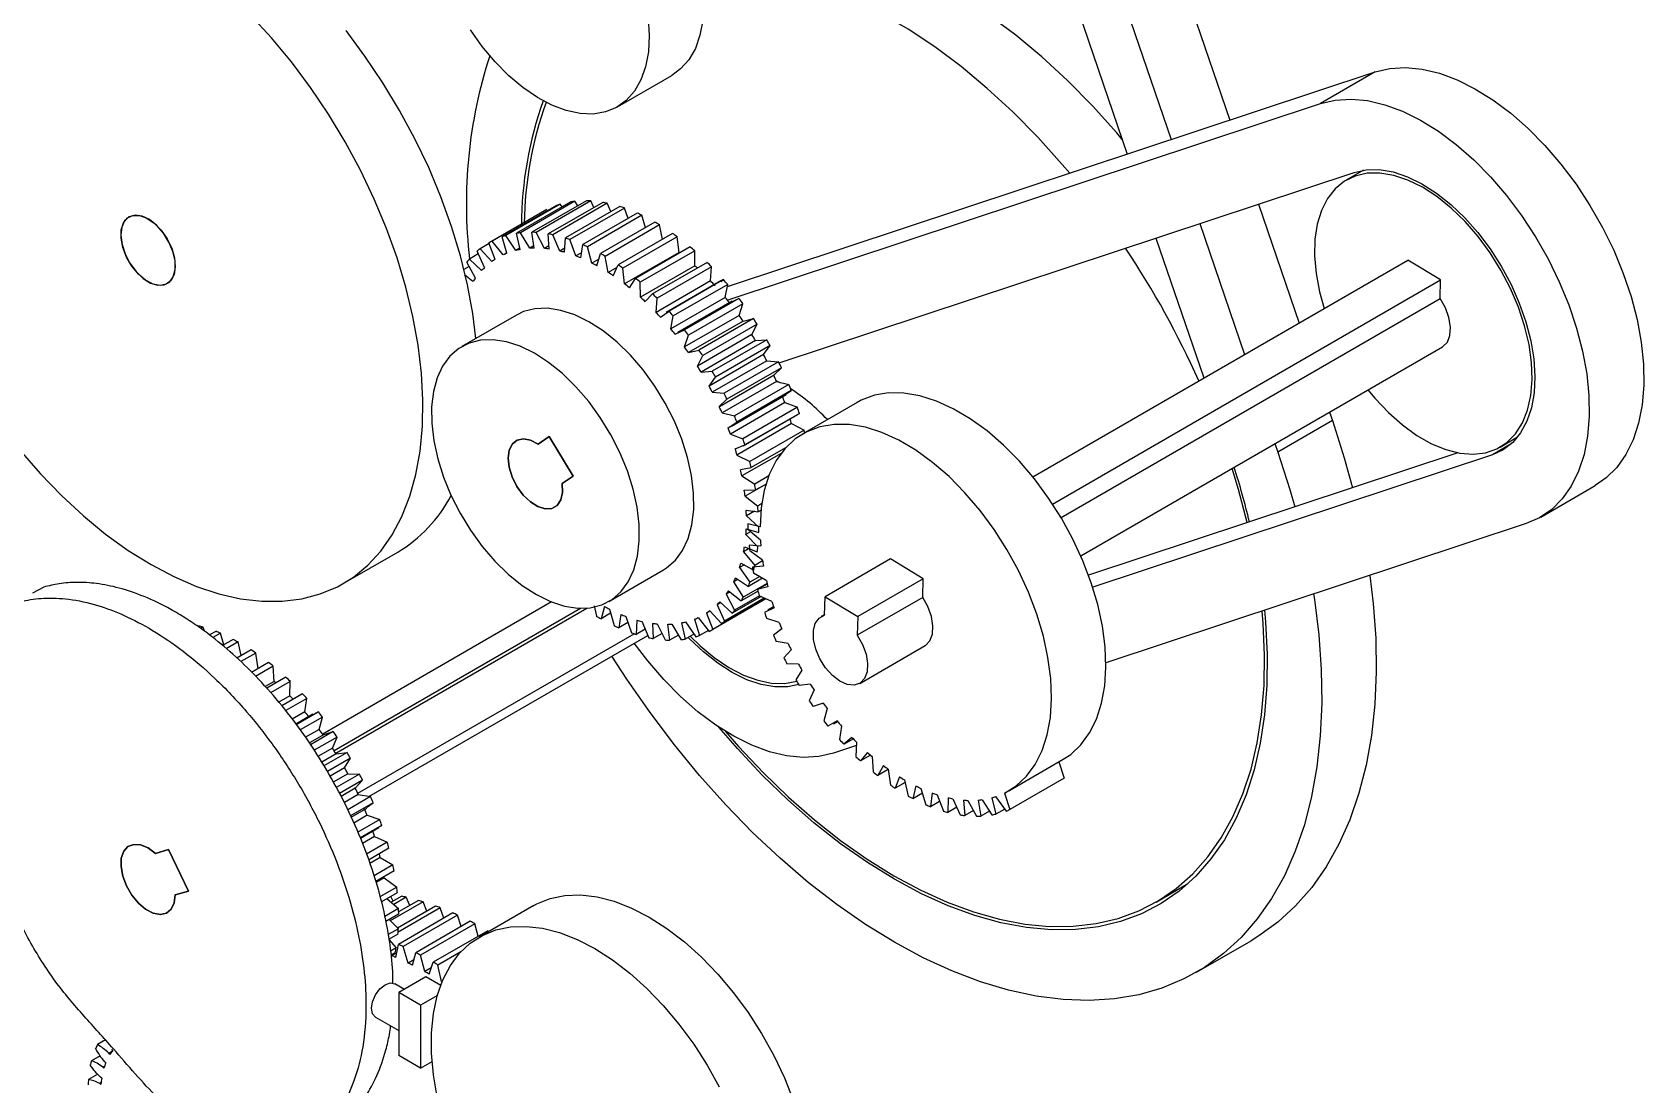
# Model space of a CAD drawing. Header units: millimetres. Extents: x 0 to 841, y 0 to 594.
# Drawn here: x 174.8 to 384, y 224 to 360.6 of the extents above; entities that cross this region are included whole.
import ezdxf

# ---------------------------------------------------------------- set-up
doc = ezdxf.new("R2010")
doc.units = ezdxf.units.MM

msp = doc.modelspace()

# ---------------------------------------------------------------- linework, layer by layer
at = {"color": 7, "linetype": 'Continuous', "lineweight": 25}
for p, q in [((309.98, 408.5), (330.26, 349.21)), ((296.57, 404.47), (316.97, 344.8)), ((302.91, 404.42), (322.65, 346.69)), ((250.77, 350.92), (257.84, 355)), ((265.05, 327.61), (349.13, 355.46)), ((349.13, 355.46), (342.06, 351.38)), ((265.04, 325.86), (342.06, 351.38)), ((271.76, 317.7), (346.43, 342.43)), ((347.64, 342.72), (345.39, 341.43)), ((241.16, 337.36), (234.09, 333.28)), ((241.6, 337.61), (234.53, 333.52)), ((242.87, 338.15), (235.8, 334.07)), ((243.36, 338.3), (236.29, 334.22)), ((244.74, 338.61), (237.67, 334.53)), ((245.27, 338.68), (238.2, 334.59)), ((246.76, 338.74), (239.68, 334.66)), ((247.31, 338.72), (240.24, 334.63)), ((248.88, 338.53), (241.81, 334.45)), ((249.46, 338.42), (242.39, 334.34)), ((243.6, 337.95), (243.36, 338.3)), ((251.09, 338), (244.02, 333.92)), ((251.69, 337.8), (244.62, 333.72)), ((245.62, 338.08), (245.27, 338.68)), ((253.35, 337.14), (246.28, 333.06)), ((253.96, 336.86), (246.89, 332.78)), ((247.74, 337.88), (247.31, 338.72)), ((249.93, 337.33), (249.46, 338.42)), ((252.16, 336.46), (251.69, 337.8)), ((254.41, 335.25), (253.96, 336.86)), ((333.98, 338.31), (339.26, 322.87)), ((255.65, 335.97), (248.58, 331.89)), ((256.26, 335.61), (249.19, 331.53)), ((256.63, 333.74), (256.26, 335.61)), ((326.38, 335.79), (332.19, 318.79)), ((234.13, 333.18), (232.95, 332.51)), ((234.9, 331.14), (234.09, 333.28)), ((235.96, 331.72), (234.53, 333.52)), ((236.44, 331.93), (235.8, 334.07)), ((237.61, 332.3), (236.29, 334.22)), ((238.14, 332.42), (237.67, 334.53)), ((239.4, 332.58), (238.2, 334.59)), ((239.93, 332.88), (239.4, 332.58)), ((239.97, 332.6), (239.68, 334.66)), ((241.31, 332.55), (240.24, 334.63)), ((241.89, 332.88), (241.31, 332.55)), ((241.91, 332.48), (241.81, 334.45)), ((243.31, 332.21), (242.39, 334.34)), ((243.93, 332.05), (244.02, 333.92)), ((245.38, 331.58), (244.62, 333.72)), ((246.01, 331.32), (246.28, 333.06)), ((247.48, 330.64), (246.89, 332.78)), ((257.94, 334.5), (250.87, 330.42)), ((258.55, 334.06), (251.48, 329.98)), ((260.21, 332.75), (253.14, 328.67)), ((258.78, 332.03), (258.55, 334.06)), ((320.69, 333.91), (326.91, 315.74)), ((232.35, 328.71), (231.23, 330.78)), ((232.71, 331.84), (231.57, 331.18)), ((233.15, 329.68), (231.57, 331.18)), ((233.53, 330.06), (232.56, 332.18)), ((234.46, 330.84), (232.95, 332.51)), ((236.42, 331.99), (235.96, 331.72)), ((238.1, 332.59), (237.61, 332.3)), ((243.95, 332.59), (243.31, 332.21)), ((246.12, 332), (245.38, 331.58)), ((248.37, 331.15), (247.48, 330.64)), ((248.12, 330.31), (248.58, 331.89)), ((249.6, 329.43), (249.19, 331.53)), ((258.78, 332.03), (251.71, 327.95)), ((260.81, 332.24), (253.74, 328.16)), ((262.42, 330.75), (255.35, 326.66)), ((260.85, 330.3), (260.81, 332.24)), ((304.7, 302.92), (353.4, 331.03)), ((357.64, 328.46), (353.4, 331.03)), ((231.53, 330.22), (230.85, 329.83)), ((232.03, 328.25), (230.95, 329.12)), ((250.72, 330.07), (249.6, 329.43)), ((250.24, 329.01), (250.87, 330.42)), ((251.71, 327.95), (251.48, 329.98)), ((252.34, 327.45), (253.14, 328.67)), ((260.85, 330.3), (253.78, 326.22)), ((263, 330.17), (255.93, 326.09)), ((264.55, 328.51), (257.48, 324.43)), ((262.86, 328.34), (263, 330.17)), ((264.24, 328.28), (264.55, 328.51)), ((307.27, 299.38), (357.64, 328.46)), ((357.58, 326.04), (357.64, 328.46)), ((253.78, 326.22), (253.74, 328.16)), ((254.4, 325.65), (255.35, 326.66)), ((262.86, 328.34), (255.79, 324.26)), ((264.2, 328.33), (257.13, 324.25)), ((265.1, 327.87), (258.03, 323.79)), ((264.77, 326.18), (265.1, 327.87)), ((255.79, 324.26), (255.93, 326.09)), ((256.38, 323.63), (257.48, 324.43)), ((264.77, 326.18), (257.7, 322.1)), ((265.65, 325.71), (258.57, 321.63)), ((266.56, 326.06), (259.49, 321.98)), ((267.08, 325.38), (260.01, 321.3)), ((265.68, 325.65), (266.56, 326.06)), ((266.57, 323.85), (267.08, 325.38)), ((308.37, 297.63), (357.58, 326.04)), ((237.66, 323.91), (230.58, 319.83)), ((257.7, 322.1), (258.03, 323.79)), ((266.57, 323.85), (259.5, 319.77)), ((267.09, 323.11), (260.02, 319.03)), ((268.44, 323.45), (261.37, 319.37)), ((268.92, 322.73), (261.85, 318.64)), ((267.09, 323.11), (268.44, 323.45)), ((268.24, 321.37), (268.92, 322.73)), ((258.26, 321.41), (259.49, 321.98)), ((259.5, 319.77), (260.01, 321.3)), ((268.24, 321.37), (261.17, 317.29)), ((268.71, 320.59), (261.64, 316.51)), ((270.16, 320.69), (263.09, 316.61)), ((268.71, 320.59), (270.16, 320.69)), ((260.02, 319.03), (261.37, 319.37)), ((261.17, 317.29), (261.85, 318.64)), ((269.74, 318.77), (262.67, 314.69)), ((270.59, 319.94), (263.52, 315.85)), ((269.74, 318.77), (270.59, 319.94)), ((310.93, 292.66), (357.89, 319.77)), ((261.64, 316.51), (263.09, 316.61)), ((270.16, 317.97), (263.09, 313.89)), ((264.05, 312.05), (271.12, 316.13)), ((271.7, 317.83), (264.63, 313.75)), ((272.07, 317.05), (265, 312.97)), ((270.16, 317.97), (271.7, 317.83)), ((271.07, 316.1), (272.07, 317.05)), ((262.67, 314.69), (263.52, 315.85)), ((263.09, 313.89), (264.63, 313.75)), ((271.44, 315.28), (264.37, 311.2)), ((273.03, 314.9), (265.96, 310.81)), ((273.35, 314.11), (266.28, 310.02)), ((271.44, 315.28), (273.03, 314.9)), ((272.63, 313.64), (273.35, 314.11)), ((264, 312.02), (265, 312.97)), ((272.51, 312.55), (265.44, 308.46)), ((265.6, 309.5), (272.67, 313.58)), ((274.15, 311.93), (267.08, 307.85)), ((272.51, 312.55), (274.15, 311.93)), ((281.91, 312.57), (274.84, 308.49)), ((264.37, 311.2), (265.96, 310.81)), ((265.14, 309.29), (266.28, 310.02)), ((273.37, 309.81), (266.3, 305.73)), ((267.14, 306.94), (274.21, 311.02)), ((274.41, 311.14), (267.34, 307.06)), ((273.37, 309.81), (275.03, 308.97)), ((274.2, 311.05), (274.41, 311.14)), ((343.59, 310.2), (336.52, 306.12)), ((343.22, 311.3), (343.59, 310.2)), ((240.48, 307.15), (241.92, 308.13)), ((241.92, 308.13), (240.48, 307.15)), ((241.92, 308.13), (245.04, 303.01)), ((245.04, 303.01), (241.92, 308.13)), ((265.44, 308.46), (267.08, 307.85)), ((275.03, 308.97), (267.96, 304.89)), ((365.39, 306.78), (367.64, 308.08)), ((266.06, 306.55), (267.34, 307.06)), ((266.3, 305.73), (267.96, 304.89)), ((272.02, 305.95), (266.94, 303.02)), ((272.6, 306.67), (268.16, 304.1)), ((359.87, 306.03), (311.94, 290.15)), ((364.36, 305.77), (312.48, 288.59)), ((336.14, 307.22), (336.52, 306.12)), ((366.78, 307.18), (364.36, 305.77)), ((266.77, 303.84), (268.16, 304.1)), ((245.04, 303.01), (243.61, 302.03)), ((243.61, 302.03), (245.04, 303.01)), ((266.94, 303.02), (268.6, 301.97)), ((270.07, 301.95), (267.35, 300.38)), ((270.43, 303.02), (268.6, 301.97)), ((270.07, 301.97), (268.73, 301.2)), ((370.64, 297.69), (377.71, 301.77)), ((267.25, 301.17), (268.73, 301.2)), ((267.35, 300.38), (268.99, 299.12)), ((269.52, 299.43), (268.99, 299.12)), ((267.5, 298.6), (269.05, 298.38)), ((268.58, 298.45), (267.53, 297.84)), ((267.53, 297.84), (269.13, 296.39)), ((269.42, 298.59), (269.05, 298.38)), ((268.07, 295.78), (267.46, 295.43)), ((267.46, 295.43), (269, 293.82)), ((267.51, 296.14), (269.12, 295.69)), ((269.3, 296.43), (267.71, 296.79)), ((269.35, 294.7), (267.73, 296.07)), ((368.73, 296.83), (314.2, 278.77)), ((215.19, 289.06), (222.27, 293.14)), ((267.88, 293.59), (267.16, 293.18)), ((267.16, 293.18), (268.62, 291.42)), ((267.28, 293.84), (268.92, 293.16)), ((269.4, 293.93), (267.88, 294.05)), ((269.61, 292.11), (267.97, 293.3)), ((249.68, 286.74), (256.75, 290.83)), ((267.26, 291.48), (266.63, 291.12)), ((266.63, 291.12), (267.99, 289.23)), ((266.82, 291.72), (268.48, 290.81)), ((269.74, 291.31), (268.3, 291.2)), ((269.63, 292), (268.62, 291.42)), ((286.22, 292.25), (277.74, 287.35)), ((290.46, 289.68), (286.22, 292.25)), ((266.43, 289.59), (265.87, 289.27)), ((265.87, 289.27), (267.11, 287.28)), ((266.12, 289.8), (267.78, 288.68)), ((270.2, 289.06), (267.11, 287.28)), ((269.61, 289.74), (267.78, 288.68)), ((269.25, 289.95), (267.99, 289.23)), ((270.11, 289.44), (268.45, 290.42)), ((270.22, 288.99), (268.97, 288.27)), ((290.46, 289.68), (281.98, 284.78)), ((290.41, 287.26), (290.46, 289.68)), ((176.3, 288.59), (174.85, 287.82)), ((242.24, 286.67), (212.52, 269.51)), ((270.06, 287.08), (263.15, 283.09)), ((264.09, 286.69), (265.67, 285.19)), ((269.95, 287.13), (264.29, 283.86)), ((269.85, 287.18), (264.68, 284.19)), ((265.41, 287.96), (264.89, 287.66)), ((264.89, 287.66), (266, 285.59)), ((265.21, 288.12), (266.84, 286.8)), ((269.44, 287.36), (265.67, 285.19)), ((269.24, 287.46), (266, 285.59)), ((269.03, 288.06), (266.84, 286.8)), ((270.31, 288.62), (268.97, 288.27)), ((270.84, 286.72), (269.19, 287.48)), ((277.68, 284.94), (277.74, 287.35)), ((277.74, 287.35), (281.98, 284.78)), ((290.41, 287.26), (281.92, 282.36)), ((213.99, 267.39), (245.97, 285.85)), ((214.21, 267.04), (246.83, 285.88)), ((247.78, 286.18), (248.05, 284.84)), ((249.11, 286.06), (248.66, 284.48)), ((249.9, 285.2), (248.66, 284.48)), ((249.76, 285.73), (250.35, 283.59)), ((251.23, 285.04), (250.96, 283.31)), ((251.86, 284.79), (252.62, 282.65)), ((261.28, 284.65), (262.71, 282.85)), ((262.8, 285.5), (262.34, 285.23)), ((262.34, 285.23), (263.15, 283.09)), ((262.77, 285.52), (264.29, 283.86)), ((264.2, 286.59), (263.71, 286.31)), ((263.71, 286.31), (264.68, 284.19)), ((271.11, 285.9), (269.88, 285.3)), ((271.06, 286.02), (270.29, 285.58)), ((277.69, 285.02), (277.23, 284.76)), ((281.98, 284.78), (281.92, 282.36)), ((196.98, 283.42), (196.68, 283.24)), ((197.2, 282.85), (196.98, 283.42)), ((198.63, 282.85), (197.82, 282.38)), ((199.24, 282.6), (198.27, 282.04)), ((199.7, 281.1), (199.24, 282.6)), ((217.07, 261.83), (252.94, 282.54)), ((252.15, 284), (250.96, 283.31)), ((253.31, 284.32), (253.22, 282.45)), ((254.38, 283.12), (253.22, 282.45)), ((253.93, 284.16), (254.85, 282.03)), ((255.33, 283.89), (255.43, 281.92)), ((256.57, 282.57), (255.43, 281.92)), ((255.93, 283.82), (257, 281.73)), ((257.27, 283.77), (257.55, 281.71)), ((257.84, 283.79), (259.04, 281.77)), ((259.1, 283.95), (259.56, 281.84)), ((260.71, 282.5), (259.56, 281.84)), ((259.63, 284.07), (260.95, 282.15)), ((260.8, 284.44), (261.44, 282.3)), ((262.61, 282.98), (261.44, 282.3)), ((271.79, 283.99), (270.17, 284.51)), ((272.12, 283.16), (271.03, 282.34)), ((272.11, 283.18), (271.84, 283.02)), ((200.92, 281.8), (199.53, 281)), ((201.53, 281.47), (200, 280.59)), ((203.22, 280.45), (201.39, 279.39)), ((201.94, 279.71), (201.53, 281.47)), ((218.53, 261.43), (254.72, 282.33)), ((258.69, 282.37), (257.55, 281.71)), ((272.94, 281.26), (271.37, 281.55)), ((273.33, 280.45), (272.39, 279.41)), ((282.23, 276.1), (290.72, 281)), ((203.83, 280.04), (201.9, 278.92)), ((205.5, 278.81), (203.29, 277.53)), ((206.1, 278.33), (203.81, 277)), ((204.13, 277.98), (203.83, 280.04)), ((206.22, 276.35), (206.1, 278.33)), ((274.29, 278.59), (272.78, 278.64)), ((206.22, 276.35), (205.06, 275.68)), ((207.74, 276.9), (205.25, 275.47)), ((208.32, 276.35), (205.76, 274.87)), ((208.26, 274.48), (208.32, 276.35)), ((274.73, 277.8), (273.95, 276.56)), ((208.26, 274.48), (206.82, 273.65)), ((209.9, 274.75), (207.2, 273.2)), ((209.82, 274.71), (207.2, 273.2)), ((210.46, 274.14), (207.73, 272.57)), ((210.21, 272.4), (210.46, 274.14)), ((275.81, 276.01), (274.39, 275.82)), ((276.3, 275.25), (275.68, 273.82)), ((210.21, 272.4), (208.56, 271.44)), ((211.26, 272.09), (209.04, 270.8)), ((211.97, 272.39), (209.09, 270.73)), ((211.3, 272.02), (211.97, 272.39)), ((277.48, 273.54), (276.17, 273.11)), ((277.38, 273.48), (277.48, 273.54)), ((278.02, 272.82), (277.58, 271.22)), ((212.49, 271.73), (209.6, 270.05)), ((212.06, 270.13), (210.3, 269.11)), ((212.06, 270.13), (212.49, 271.73)), ((279.29, 271.22), (278.11, 270.56)), ((278.82, 270.86), (279.34, 271.16)), ((279.86, 270.55), (279.61, 268.8)), ((212.7, 269.47), (210.79, 268.37)), ((213.9, 269.84), (210.94, 268.13)), ((214.39, 269.13), (211.41, 267.41)), ((212.71, 269.45), (213.9, 269.84)), ((213.78, 267.7), (214.39, 269.13)), ((281.8, 268.04), (278.85, 267.06)), ((281.22, 269.07), (280.17, 268.19)), ((280.26, 268.24), (281.39, 268.89)), ((281.82, 268.47), (281.75, 266.59)), ((213.78, 267.7), (211.91, 266.62)), ((214.27, 266.94), (212.4, 265.86)), ((215.69, 267.13), (212.69, 265.4)), ((216.13, 266.39), (213.14, 264.67)), ((214.27, 266.94), (215.69, 267.13)), ((215.35, 265.15), (216.13, 266.39)), ((283.23, 267.14), (282.33, 266.04)), ((283.63, 266.79), (282.33, 266.04)), ((283.85, 266.59), (283.97, 264.61)), ((301.59, 262.16), (308.66, 266.24)), ((308.08, 265.93), (308.79, 263.79)), ((215.35, 265.15), (213.47, 264.06)), ((215.79, 264.36), (213.9, 263.27)), ((217.3, 264.31), (214.28, 262.57)), ((215.79, 264.36), (217.3, 264.31)), ((285.3, 265.43), (284.57, 264.13)), ((285.94, 264.92), (284.57, 264.13)), ((285.94, 264.96), (286.24, 262.9)), ((287.41, 263.97), (286.85, 262.49)), ((308.79, 263.79), (301.72, 259.71)), ((217.69, 263.54), (214.69, 261.81)), ((216.75, 262.5), (214.9, 261.43)), ((217.14, 261.69), (215.33, 260.64)), ((216.75, 262.5), (217.69, 263.54)), ((217.14, 261.69), (218.71, 261.4)), ((288.13, 263.23), (286.85, 262.49)), ((288.06, 263.58), (288.54, 261.46)), ((289.53, 262.78), (289.15, 261.13)), ((290.37, 261.83), (289.15, 261.13)), ((290.17, 262.47), (290.83, 260.33)), ((291.64, 261.87), (291.44, 260.08)), ((292.27, 261.65), (293.09, 259.51)), ((301.01, 261.85), (301.72, 259.71)), ((218.71, 261.4), (215.77, 259.7)), ((219.06, 260.61), (216.12, 258.92)), ((216.2, 258.75), (218.24, 259.92)), ((218.21, 259.97), (219.06, 260.61)), ((292.61, 260.76), (291.44, 260.08)), ((293.7, 261.26), (293.69, 259.35)), ((294.83, 260.01), (293.69, 259.35)), ((294.31, 261.13), (295.29, 259.02)), ((295.69, 260.95), (295.86, 258.94)), ((297, 259.59), (295.86, 258.94)), ((296.28, 260.91), (297.4, 258.85)), ((297.59, 260.94), (297.95, 258.86)), ((299.08, 259.52), (297.95, 258.86)), ((298.14, 261), (299.4, 259.02)), ((299.37, 261.25), (299.91, 259.12)), ((299.88, 261.4), (301.25, 259.52)), ((301.06, 259.79), (299.91, 259.12)), ((218.3, 258.97), (216.56, 257.96)), ((219.92, 258.44), (217.08, 256.8)), ((220.2, 257.65), (217.42, 256.05)), ((217.44, 256.01), (219.79, 257.37)), ((218.3, 258.97), (219.92, 258.44)), ((219.75, 257.43), (220.2, 257.65)), ((219.25, 256.23), (217.69, 255.33)), ((220.9, 255.47), (218.21, 253.92)), ((219.25, 256.23), (220.9, 255.47)), ((192.52, 254.52), (190.83, 254.02)), ((190.83, 254.02), (192.52, 254.52)), ((195.08, 249.14), (192.52, 254.52)), ((192.52, 254.52), (195.08, 249.14)), ((221.12, 254.69), (218.48, 253.16)), ((219.98, 253.51), (218.64, 252.73)), ((219.98, 253.51), (221.64, 252.53)), ((221.64, 252.53), (219.2, 251.13)), ((221.79, 251.76), (219.41, 250.38)), ((193.39, 248.64), (195.08, 249.14)), ((195.08, 249.14), (193.39, 248.64)), ((220.48, 250.84), (219.45, 250.24)), ((222.13, 249.66), (219.96, 248.41)), ((220.48, 250.84), (222.13, 249.66)), ((320.71, 247.71), (324.84, 250.1)), ((324.32, 249.64), (323.66, 249.41)), ((222.21, 248.9), (220.16, 247.72)), ((222.36, 246.88), (220.58, 245.85)), ((220.88, 248.13), (222.36, 246.88)), ((225.56, 247.74), (221.29, 245.28)), ((221.67, 247.82), (221.38, 248.42)), ((222.78, 248.47), (221.42, 247.68)), ((223.37, 248.34), (221.75, 247.4)), ((227.17, 247.2), (222.23, 244.34)), ((227.78, 246.97), (222.31, 243.82)), ((224.96, 247.92), (222.38, 246.43)), ((223.84, 247.27), (223.37, 248.34)), ((226.03, 246.54), (225.56, 247.74)), ((228.25, 245.63), (227.78, 246.97)), ((239.91, 247.25), (232.84, 243.16)), ((222.38, 246.16), (220.71, 245.19)), ((221.13, 245.44), (222.34, 244.23)), ((229.41, 246.3), (222.34, 242.22)), ((230.02, 246.02), (222.95, 241.94)), ((231.67, 245.22), (224.6, 241.14)), ((232.28, 244.9), (225.21, 240.82)), ((230.48, 244.54), (230.02, 246.02)), ((232.71, 243.28), (232.28, 244.9)), ((222.34, 244.23), (221.04, 243.48)), ((221.1, 242.87), (222.06, 241.76)), ((222.29, 243.56), (221.15, 242.9)), ((233.94, 243.98), (226.87, 239.9)), ((325.96, 238.62), (333.03, 242.7)), ((222.06, 241.76), (221.33, 241.34)), ((221.95, 241.13), (221.39, 240.81)), ((222.15, 241.12), (221.47, 240.73)), ((222.03, 240.5), (222.34, 242.22)), ((223.62, 239.79), (222.95, 241.94)), ((224.19, 239.51), (224.6, 241.14)), ((225.78, 238.68), (225.21, 240.82)), ((230.45, 241.25), (227.48, 239.53)), ((224.37, 240.22), (223.62, 239.79)), ((226.62, 239.16), (225.78, 238.68)), ((226.35, 238.36), (226.87, 239.9)), ((227.94, 237.41), (227.48, 239.53)), ((223.12, 236.38), (221.87, 237.1)), ((225.92, 238), (222.39, 235.96)), ((227.84, 236.89), (225.92, 238)), ((228.07, 237.49), (227.94, 237.41)), ((225.21, 234.33), (222.39, 235.96)), ((222.39, 235.96), (222.39, 231.88)), ((227.42, 235.6), (225.21, 234.33)), ((225.21, 234.33), (225.21, 226.16)), ((219.37, 232.77), (222.39, 231.03)), ((222.39, 231.88), (222.39, 227.8)), ((184.32, 229.81), (183.28, 229.21)), ((185.15, 228.31), (184.76, 228.08)), ((184.9, 227.91), (184.76, 228.08)), ((185.26, 228.46), (185.13, 228.63)), ((183.62, 227.77), (182.49, 227.12)), ((184.22, 226.43), (183.98, 226.29)), ((184.13, 226.15), (183.98, 226.29)), ((184.37, 226.84), (184.22, 226.99)), ((225.21, 226.16), (222.39, 227.8)), ((225.21, 226.16), (226.72, 227.03)), ((183.31, 225.36), (182.11, 224.66)), ((183.75, 224.27), (183.57, 224.16)), ((183.73, 224.05), (183.57, 224.16)), ((183.83, 224.85), (183.68, 224.98))]:
    msp.add_line(p, q, dxfattribs=at)
at = {"color": 7, "linetype": 'Continuous', "lineweight": 25, "flags": 128}
for points in [[(254.56, 382.82), (256.16, 380.73), (257.61, 378.5), (258.88, 376.15), (259.96, 373.74), (260.83, 371.3), (261.46, 368.88), (261.85, 366.52), (261.98, 364.26), (261.87, 362.15), (261.5, 360.22), (260.9, 358.51), (260.05, 357.04), (258.99, 355.85), (257.84, 355)], [(316.32, 346.69), (315.59, 347.55), (312.44, 351.06), (309.2, 354.35), (305.87, 357.42), (302.48, 360.24), (299.05, 362.8), (295.59, 365.09), (292.12, 367.1), (288.66, 368.81), (285.22, 370.22), (281.83, 371.32), (278.51, 372.11), (275.26, 372.57), (272.11, 372.71), (269.07, 372.53), (266.16, 372.02), (263.39, 371.2), (261.13, 370.23)], [(309.49, 342.33), (308.52, 343.47), (305.37, 346.98), (302.13, 350.27), (298.8, 353.33), (295.41, 356.16), (291.98, 358.72), (288.52, 361.01), (285.05, 363.02), (281.59, 364.73), (278.15, 366.14), (274.76, 367.24), (271.43, 368.02), (268.19, 368.49), (265.04, 368.63), (262, 368.44), (261.56, 368.39)], [(173.2, 306.37), (175.86, 303.32), (178.61, 300.48), (181.45, 297.86), (184.34, 295.48), (187.28, 293.36), (190.24, 291.51), (193.2, 289.95), (196.14, 288.69), (199.03, 287.73), (201.86, 287.09), (204.62, 286.76), (207.27, 286.76), (209.8, 287.07), (212.19, 287.7), (214.43, 288.65), (216.5, 289.9), (218.38, 291.45), (220.07, 293.28), (221.55, 295.39), (222.81, 297.76), (223.83, 300.38), (224.63, 303.21), (225.18, 306.25), (225.48, 309.48), (225.54, 312.86), (225.35, 316.38), (224.92, 320.02), (224.24, 323.74), (223.32, 327.52), (222.17, 331.33), (220.79, 335.16), (219.2, 338.96), (217.41, 342.72), (215.43, 346.4), (213.27, 349.98), (210.94, 353.45), (208.47, 356.76), (205.88, 359.9), (203.17, 362.85)], [(254.77, 362.44), (254.91, 360.18), (254.8, 358.07), (254.43, 356.14), (253.82, 354.43), (252.98, 352.96), (251.92, 351.76), (250.67, 350.86), (249.23, 350.27), (247.64, 350), (245.94, 350.06), (244.14, 350.44), (242.27, 351.14), (240.39, 352.14), (238.51, 353.43), (236.67, 354.98), (234.9, 356.78), (233.24, 358.77), (231.71, 360.94)], [(232.39, 320.87), (231.99, 324.1), (231.31, 327.82), (230.39, 331.6), (229.24, 335.42), (227.86, 339.24), (226.28, 343.04), (224.48, 346.8), (222.5, 350.48), (220.34, 354.07), (218.01, 357.53), (215.55, 360.84)], [(349.13, 355.46), (351.04, 355.91), (353.08, 356.03), (355.24, 355.82), (357.48, 355.29), (359.77, 354.45), (362.1, 353.29), (364.44, 351.85), (366.75, 350.12), (369.01, 348.14), (371.19, 345.92), (373.27, 343.5), (375.23, 340.89), (377.03, 338.14), (378.67, 335.27), (380.11, 332.32), (381.35, 329.32), (382.36, 326.3), (383.14, 323.31), (383.68, 320.37), (383.98, 317.53), (384.01, 314.81), (383.8, 312.25), (383.34, 309.87), (382.63, 307.71), (381.68, 305.79), (380.51, 304.14), (379.13, 302.76), (377.71, 301.77)], [(342.06, 351.38), (343.97, 351.82), (346.01, 351.95), (348.17, 351.74), (350.41, 351.21), (352.7, 350.37), (355.03, 349.21), (357.37, 347.76), (359.68, 346.04), (361.94, 344.06), (364.12, 341.84), (366.2, 339.41), (368.16, 336.81), (369.96, 334.06), (371.59, 331.19), (373.04, 328.23), (374.28, 325.23), (375.29, 322.22), (376.07, 319.23), (376.61, 316.29), (376.9, 313.45), (376.94, 310.73), (376.73, 308.17), (376.27, 305.79), (375.56, 303.63), (374.61, 301.71), (373.44, 300.05), (372.06, 298.68), (370.48, 297.6), (368.73, 296.83)], [(369.53, 315.53), (369.45, 317.75), (369.12, 320.09), (368.55, 322.5), (367.74, 324.94), (366.71, 327.36), (365.48, 329.73), (364.07, 331.99), (362.5, 334.12), (360.81, 336.06), (359.02, 337.79), (357.17, 339.28), (355.28, 340.5), (353.4, 341.42), (351.55, 342.04), (349.77, 342.34), (348.09, 342.31), (346.54, 341.95), (345.15, 341.28), (343.94, 340.3), (342.94, 339.03), (342.16, 337.5), (341.61, 335.72), (341.31, 333.74), (341.26, 331.59), (341.47, 329.3), (341.92, 326.92), (342.53, 324.76)], [(346.43, 342.43), (347.99, 342.77), (349.68, 342.79), (351.47, 342.48), (353.33, 341.87), (355.22, 340.94), (357.11, 339.73), (358.97, 338.26), (360.78, 336.54), (362.49, 334.61), (364.08, 332.49), (365.52, 330.24), (366.78, 327.88), (367.86, 325.45), (368.72, 323.01), (369.35, 320.58), (369.74, 318.21), (369.89, 315.94), (369.79, 313.81), (369.44, 311.86), (368.85, 310.12), (368.03, 308.61), (367, 307.38), (365.77, 306.42), (364.36, 305.77)], [(186.88, 331.84), (187.5, 330.63), (188.3, 329.55), (189.21, 328.67), (190.17, 328.06), (191.11, 327.77), (191.96, 327.81), (192.65, 328.19), (193.13, 328.87), (193.37, 329.81), (193.35, 330.93), (193.07, 332.16), (192.56, 333.39), (191.84, 334.55), (190.97, 335.54), (190.03, 336.29), (189.07, 336.74), (188.17, 336.87), (187.39, 336.66), (186.8, 336.12), (186.44, 335.31), (186.32, 334.27), (186.47, 333.08), (186.88, 331.84)], [(188.6, 329.23), (187.75, 330.25), (187.06, 331.42), (186.58, 332.66), (186.35, 333.88), (186.37, 334.98), (186.65, 335.88), (187.17, 336.51), (187.89, 336.84), (188.75, 336.83), (189.7, 336.48), (190.66, 335.82), (191.56, 334.91), (192.33, 333.8), (192.92, 332.58), (193.28, 331.34), (193.39, 330.17), (193.24, 329.16), (192.83, 328.39), (192.21, 327.9), (191.41, 327.75), (190.5, 327.93), (189.53, 328.43), (188.6, 329.23)], [(256.75, 290.83), (257.16, 291.08), (258.31, 292.08), (259.25, 293.36), (259.97, 294.91), (260.45, 296.69), (260.69, 298.66), (260.67, 300.8), (260.4, 303.06), (259.89, 305.4), (259.14, 307.78), (258.17, 310.15), (256.99, 312.47), (255.63, 314.69), (254.12, 316.78), (252.47, 318.69), (250.73, 320.39), (248.92, 321.85), (247.08, 323.03), (245.25, 323.93), (243.44, 324.52), (241.71, 324.79), (240.08, 324.73), (238.59, 324.35), (237.66, 323.91)], [(357.89, 319.77), (357.95, 319.81), (358.52, 320.39), (358.85, 321.26), (358.92, 322.35), (358.72, 323.57), (358.26, 324.83), (357.58, 326.04)], [(250.09, 287), (251.24, 288), (252.18, 289.28), (252.9, 290.83), (253.38, 292.6), (253.62, 294.58), (253.6, 296.72), (253.33, 298.98), (252.82, 301.32), (252.07, 303.7), (251.1, 306.07), (249.92, 308.38), (248.56, 310.61), (247.05, 312.69), (245.4, 314.6), (243.66, 316.31), (241.85, 317.76), (240.01, 318.95), (238.17, 319.85), (236.37, 320.44), (234.64, 320.7), (233.01, 320.65), (231.52, 320.27), (230.18, 319.57), (229.03, 318.57), (228.09, 317.29), (227.37, 315.75), (226.89, 313.97), (226.65, 311.99), (226.67, 309.86), (226.94, 307.59), (227.45, 305.25), (228.2, 302.88), (229.17, 300.51), (230.35, 298.19), (231.71, 295.97), (233.22, 293.88), (234.87, 291.97), (236.61, 290.27), (238.42, 288.81), (240.26, 287.62), (242.09, 286.72), (243.89, 286.14), (245.63, 285.87), (247.25, 285.92), (248.75, 286.3), (250.09, 287)], [(271.95, 315.1), (271.92, 315.11), (271.39, 315.38)], [(348.21, 314.18), (349.11, 313.1), (350.86, 311.25), (352.68, 309.64), (354.56, 308.28), (356.45, 307.21), (358.32, 306.44), (360.14, 305.98), (361.87, 305.85), (363.49, 306.04), (364.96, 306.56), (366.26, 307.38), (367.37, 308.51), (368.27, 309.92), (368.93, 311.57), (369.36, 313.45), (369.53, 315.53)], [(308.66, 266.24), (309.62, 266.88), (310.95, 268.12), (312.08, 269.66), (312.98, 271.46), (313.64, 273.51), (314.05, 275.77), (314.2, 278.22), (314.1, 280.82), (313.74, 283.53), (313.14, 286.33), (312.29, 289.16), (311.21, 292), (309.92, 294.81), (308.42, 297.54), (306.75, 300.16), (304.93, 302.64), (302.97, 304.93), (300.91, 307.02), (298.77, 308.87), (296.59, 310.45), (294.38, 311.75), (292.2, 312.74), (290.05, 313.42), (287.97, 313.77), (285.99, 313.8), (284.14, 313.49), (282.44, 312.85), (281.91, 312.57)], [(301.01, 261.85), (302.54, 262.79), (303.88, 264.04), (305.01, 265.58), (305.91, 267.38), (306.57, 269.43), (306.98, 271.69), (307.13, 274.14), (307.03, 276.73), (306.67, 279.45), (306.07, 282.24), (305.22, 285.08), (304.14, 287.92), (302.85, 290.73), (301.35, 293.46), (299.68, 296.08), (297.86, 298.55), (295.9, 300.85), (293.84, 302.94), (291.7, 304.78), (289.52, 306.37), (287.31, 307.66), (285.12, 308.66), (282.98, 309.34), (280.9, 309.69), (278.92, 309.71), (277.07, 309.41), (275.37, 308.77), (273.84, 307.82), (272.51, 306.56), (271.39, 305.02), (270.5, 303.21), (269.85, 301.15), (269.45, 298.88), (269.3, 296.43)], [(343.59, 310.2), (345.13, 305.37), (346.2, 301.5)], [(243.61, 302.03), (243.65, 300.88), (243.43, 299.91), (242.95, 299.2), (242.26, 298.8), (241.41, 298.74), (240.45, 299.04), (239.48, 299.65), (238.55, 300.55), (237.74, 301.66), (237.12, 302.89), (236.73, 304.15), (236.6, 305.34), (236.74, 306.38), (237.14, 307.18), (237.77, 307.68), (238.58, 307.85), (239.5, 307.67), (240.48, 307.15)], [(240.48, 307.15), (239.5, 307.67), (238.58, 307.85), (237.77, 307.68), (237.14, 307.18), (236.74, 306.38), (236.6, 305.34), (236.73, 304.15), (237.12, 302.89), (237.74, 301.66), (238.55, 300.55), (239.48, 299.65), (240.45, 299.04), (241.41, 298.74), (242.26, 298.8), (242.95, 299.2), (243.43, 299.91), (243.65, 300.88), (243.61, 302.03)], [(336.52, 306.12), (338.06, 301.28), (338.7, 299.02)], [(332.53, 296.97), (331.4, 301.28), (330.58, 304.01)], [(348.46, 290.12), (348.9, 286.48), (349.22, 281.98), (349.28, 277.61), (349.1, 273.39), (348.66, 269.34), (347.97, 265.48), (347.03, 261.83), (345.85, 258.4), (344.43, 255.21), (342.78, 252.28), (340.91, 249.61), (338.82, 247.22), (336.53, 245.11), (334.04, 243.31), (333.03, 242.7)], [(341.15, 287.7), (341.25, 287), (341.83, 282.39), (342.14, 277.89), (342.21, 273.53), (342.02, 269.31), (341.59, 265.26), (340.9, 261.4), (339.96, 257.75), (338.78, 254.32), (337.36, 251.13), (335.71, 248.19), (333.84, 245.52), (331.75, 243.13), (329.45, 241.03), (326.97, 239.23), (324.29, 237.73), (321.45, 236.55), (318.45, 235.69), (315.3, 235.16), (312.02, 234.95), (308.63, 235.07), (305.13, 235.51), (301.55, 236.28), (297.91, 237.37), (294.21, 238.77), (290.48, 240.49), (286.73, 242.51), (282.98, 244.82), (279.25, 247.41), (275.56, 250.27), (271.91, 253.39), (268.33, 256.75), (264.84, 260.34), (261.45, 264.14), (258.17, 268.14), (255.02, 272.31), (252.02, 276.64), (250.07, 279.64)], [(290.72, 281), (290.77, 281.03), (291.34, 281.61), (291.68, 282.48), (291.74, 283.57), (291.54, 284.79), (291.09, 286.06), (290.41, 287.26)], [(334.79, 285.59), (334.93, 284.06), (335.14, 279.9), (335.09, 275.88), (334.79, 272.02), (334.23, 268.34), (333.43, 264.86), (332.38, 261.61), (331.1, 258.58), (329.58, 255.81), (327.83, 253.31), (325.87, 251.08), (323.71, 249.14), (321.35, 247.51), (318.81, 246.19), (316.1, 245.18), (313.24, 244.49), (310.24, 244.13), (307.12, 244.1), (303.88, 244.4), (300.56, 245.02), (297.17, 245.96), (293.72, 247.22), (290.24, 248.79), (286.73, 250.67), (283.23, 252.84), (279.74, 255.29), (276.29, 258.01), (272.9, 260.99), (269.58, 264.2), (266.35, 267.63), (263.95, 270.4)], [(281.92, 282.36), (282.6, 281.16), (283.06, 279.89), (283.26, 278.67), (283.19, 277.58), (282.86, 276.71), (282.29, 276.13), (281.52, 275.87), (280.61, 275.96), (279.64, 276.4), (278.68, 277.14), (277.79, 278.13), (277.06, 279.3), (276.53, 280.56), (276.24, 281.8), (276.22, 282.94), (276.47, 283.89), (276.97, 284.57), (277.68, 284.94)], [(315.78, 245.59), (318.46, 246.58), (320.99, 247.87), (323.33, 249.48), (325.48, 251.38), (327.43, 253.57), (329.17, 256.03), (330.69, 258.76), (331.98, 261.74), (333.03, 264.95), (333.84, 268.38), (334.4, 272), (334.72, 275.81), (334.79, 279.78), (334.6, 283.89), (334.47, 285.48)], [(278.85, 267.06), (276.94, 266.61), (274.9, 266.49), (272.74, 266.7), (270.51, 267.23), (268.21, 268.07), (265.88, 269.23), (263.54, 270.67), (261.23, 272.4), (258.97, 274.38), (256.79, 276.6), (254.71, 279.02), (252.97, 281.32)], [(274.31, 275.95), (272.92, 275.67), (271.23, 275.65), (269.44, 275.95), (267.59, 276.57), (265.69, 277.49), (263.8, 278.7), (261.94, 280.18), (260.13, 281.9), (259.97, 282.07)], [(260.24, 282.23), (261.52, 280.98), (263.36, 279.44), (265.24, 278.16), (267.13, 277.18), (268.99, 276.5), (270.78, 276.14), (272.49, 276.1), (274.07, 276.39)], [(264.8, 269.86), (266.5, 267.91), (269.7, 264.51), (272.99, 261.33), (276.35, 258.38), (279.76, 255.69), (283.21, 253.26), (286.68, 251.11), (290.15, 249.25), (293.6, 247.68), (297.01, 246.43), (300.37, 245.49), (303.66, 244.86), (306.87, 244.56), (309.96, 244.58), (312.94, 244.93), (315.78, 245.59)], [(190.83, 254.02), (189.86, 254.74), (188.89, 255.14), (188, 255.2), (187.24, 254.91), (186.69, 254.3), (186.38, 253.41), (186.34, 252.31), (186.56, 251.08), (187.04, 249.81), (187.73, 248.62), (188.59, 247.58), (189.54, 246.77), (190.52, 246.26), (191.45, 246.09), (192.25, 246.27), (192.87, 246.78), (193.26, 247.59), (193.39, 248.64)], [(193.39, 248.64), (193.26, 247.59), (192.87, 246.78), (192.25, 246.27), (191.45, 246.09), (190.52, 246.26), (189.54, 246.77), (188.59, 247.58), (187.73, 248.62), (187.04, 249.81), (186.56, 251.08), (186.34, 252.31), (186.38, 253.41), (186.69, 254.3), (187.24, 254.91), (188, 255.2), (188.89, 255.14), (189.86, 254.74), (190.83, 254.02)], [(239.91, 247.25), (240.32, 247.47), (242.07, 248.18), (243.97, 248.57), (246, 248.64), (248.13, 248.39), (250.35, 247.82), (252.61, 246.94), (254.91, 245.76), (257.2, 244.3), (259.47, 242.56), (261.68, 240.57), (263.82, 238.36), (265.85, 235.95), (267.75, 233.36), (269.5, 230.63), (271.08, 227.8), (272.47, 224.88), (273.65, 221.93)], [(227.4, 222.42), (226.91, 225.3), (226.66, 228.08), (226.66, 230.73), (226.91, 233.23), (227.4, 235.53), (228.13, 237.62), (229.1, 239.47), (230.28, 241.06), (231.67, 242.37), (233.25, 243.39)], [(233.25, 243.39), (235, 244.09), (236.9, 244.49), (238.93, 244.56), (241.06, 244.31), (243.28, 243.74), (245.54, 242.86), (247.84, 241.68), (250.13, 240.21), (252.4, 238.48), (254.61, 236.49), (256.74, 234.28), (258.77, 231.86), (260.68, 229.28), (262.43, 226.55), (264.01, 223.71)], [(219.37, 232.77), (219.37, 232.77), (218.98, 233.22), (218.85, 233.92), (218.98, 234.78), (219.37, 235.66), (219.94, 236.44), (220.62, 236.98), (221.29, 237.22), (221.87, 237.1)]]:
    msp.add_lwpolyline(points, dxfattribs=at)
at = {"color": 7, "linetype": 'Continuous', "lineweight": 25}
for centre, radius, start, end in [((293.02, 338.42), 61.85, 161.9744, 186.7096), ((286.88, 335.42), 48.56, 160.4055, 179.779), ((286.04, 335.37), 47.35, 160.0818, 179.4592), ((246.03, 329), 9.67, 117.2383, 120.2068), ((246.19, 328.59), 10.12, 106.275, 109.1549), ((246.44, 327.42), 11.31, 95.9369, 98.611), ((246.51, 325.48), 13.26, 86.5373, 88.943), ((246.19, 322.8), 15.96, 78.1844, 80.3105), ((245.33, 319.51), 19.37, 70.8348, 72.7033), ((243.84, 315.77), 23.39, 64.3663, 66.0138), ((241.76, 311.81), 27.87, 58.6321, 60.0983), ((238.96, 324.92), 9.67, 117.2383, 120.2068), ((239.12, 324.5), 10.12, 106.275, 109.1549), ((239.37, 323.34), 11.31, 95.9369, 98.611), ((239.44, 321.4), 13.26, 86.5373, 88.943), ((239.12, 318.72), 15.96, 78.1844, 80.3105), ((238.26, 315.42), 19.37, 70.8348, 72.7033), ((236.77, 311.68), 23.39, 64.3663, 66.0138), ((239.18, 307.88), 32.57, 53.4896, 54.8111), ((236.3, 304.23), 37.22, 48.8119, 50.0207), ((239.85, 323.99), 10.98, 139.0363, 141.7652), ((239.12, 324.7), 9.96, 128.3363, 131.2485), ((239.73, 323.59), 8.97, 122.6059, 125.9622), ((239.76, 323.51), 9.05, 111.5083, 114.8455), ((239.98, 322.79), 9.8, 100.8156, 103.9792), ((240.15, 321.36), 11.25, 90.9375, 93.8239), ((240.06, 319.22), 13.39, 82.0778, 84.6471), ((239.53, 316.44), 16.22, 74.2566, 76.5181), ((238.45, 313.18), 19.66, 67.3815, 69.3704), ((236.79, 309.6), 23.6, 61.3122, 63.073), ((234.68, 307.73), 27.87, 58.6321, 60.0983), ((233.37, 301.06), 41.54, 44.4901, 45.6136), ((219.32, 267.67), 117.08, 24.0372, 33.683), ((241.12, 322.32), 10.85, 143.9252, 146.8809), ((240.12, 323.13), 9.57, 133.5756, 136.7904), ((234.62, 305.94), 27.86, 55.9018, 57.4782), ((232.11, 303.8), 32.57, 53.4896, 54.8111), ((229.22, 300.15), 37.22, 48.8119, 50.0207), ((236.64, 303.55), 36.08, 47.1936, 47.8567), ((230.67, 298.54), 45.23, 40.4314, 41.4931), ((232.08, 302.41), 32.21, 51.015, 52.4462), ((226.29, 296.98), 41.54, 44.4901, 45.6136), ((233.81, 300.69), 40.11, 42.3598, 43.5963), ((229.37, 299.24), 36.38, 46.5344, 47.8539), ((226.74, 296.6), 40.11, 42.3598, 43.5963), ((223.6, 294.46), 45.23, 40.4314, 41.4931), ((231.54, 298.7), 43.13, 38.4056, 39.5837), ((228.5, 296.78), 48.03, 36.556, 37.576), ((229.87, 297.44), 45.22, 34.5969, 35.7384), ((227.11, 295.79), 49.73, 32.793, 33.7895), ((224.47, 294.62), 43.13, 38.4056, 39.5837), ((221.43, 292.7), 48.03, 36.556, 37.576), ((229.02, 296.87), 46.24, 30.8665, 31.9911), ((226.7, 295.53), 50.22, 29.0772, 30.0673), ((222.8, 293.35), 45.22, 34.5969, 35.7384), ((220.04, 291.71), 49.73, 32.793, 33.7895), ((229.14, 296.93), 46.11, 27.1506, 28.2774), ((221.95, 292.79), 46.24, 30.8665, 31.9911), ((219.63, 291.45), 50.22, 29.0772, 30.0673), ((230.29, 297.48), 44.83, 23.3867, 24.5347), ((227.39, 295.88), 49.45, 25.346, 26.3463), ((222.07, 292.85), 46.11, 27.1506, 28.2774), ((229.19, 296.68), 47.48, 21.5356, 22.5635), ((259.7, 293.29), 25.03, 42.9092, 57.354), ((223.22, 293.4), 44.83, 23.3867, 24.5347), ((220.32, 291.8), 49.45, 25.346, 26.3463), ((232.44, 298.35), 42.51, 19.5094, 20.6989), ((232.03, 297.71), 44.45, 17.5787, 18.6526), ((222.12, 292.6), 47.48, 21.5356, 22.5635), ((235.57, 299.36), 39.22, 15.4472, 16.3917), ((225.37, 294.27), 42.51, 19.5094, 20.6989), ((224.96, 293.63), 44.45, 17.5787, 18.6526), ((235.43, 298.7), 40.91, 14.0773, 14.5391), ((228.42, 295.26), 39.31, 15.4479, 16.7011), ((232.15, 296.18), 35.46, 11.1221, 12.4645), ((228.66, 294.69), 40.6, 13.4003, 14.5412), ((236.53, 273.95), 99.03, 13.5035, 17.7635), ((232.99, 295.59), 36.18, 8.9145, 10.1465), ((212.75, 309.07), 18.55, 300.8458, 332.3677), ((236.33, 296.88), 31.22, 6.439, 7.9003), ((240.66, 297.24), 26.87, 1.2896, 2.9046), ((237.64, 296.17), 31.49, 4.021, 5.3726), ((244.87, 297.19), 22.66, 355.5468, 357.3558), ((296.32, 297.18), 28.61, 180.7736, 182.2145), ((242.31, 296.35), 26.82, 358.6022, 0.1065), ((248.68, 296.75), 18.82, 349.0676, 351.1152), ((301.01, 297.52), 33.32, 185.9736, 187.2752), ((246.69, 296.07), 22.43, 352.5225, 354.2172), ((297.85, 296.37), 28.55, 183.349, 184.8999), ((251.9, 295.98), 15.51, 341.7054, 344.0349), ((305.58, 298.24), 37.94, 190.6961, 191.8897), ((250.52, 295.41), 18.53, 345.6351, 347.5596), ((302.16, 296.86), 32.89, 188.3035, 189.7149), ((254.4, 295.03), 12.84, 333.3386, 335.9812), ((253.63, 294.46), 15.28, 337.8001, 339.9892), ((306.2, 297.67), 37.01, 192.8361, 194.1407), ((257.12, 293.24), 9.57, 313.5756, 316.7904), ((256.12, 294.05), 10.85, 323.9252, 326.8809), ((255.92, 293.38), 12.75, 328.9264, 331.3962), ((309.7, 299.22), 42.18, 195.0517, 196.1639), ((309.69, 298.64), 40.64, 197.0492, 198.2749), ((262.55, 308.64), 27.87, 238.6321, 240.0983), ((260.44, 306.77), 23.6, 241.3122, 243.073), ((258.79, 303.19), 19.66, 247.3815, 249.3704), ((257.48, 292.86), 9.05, 291.5083, 294.8455), ((257.51, 292.78), 8.97, 302.6059, 305.9622), ((257.38, 292.38), 10.98, 319.0363, 321.7652), ((313.09, 300.3), 45.74, 199.1347, 200.1884), ((191.93, 266.21), 17.93, 73.6526, 75.62), ((190.7, 262.63), 21.73, 66.8498, 68.5807), ((260.47, 304.68), 23.39, 244.3663, 246.0138), ((258.98, 300.95), 19.37, 250.8348, 252.7033), ((257.71, 299.92), 16.22, 254.2566, 256.5181), ((257.18, 297.15), 13.39, 262.0778, 264.6471), ((257.09, 295.01), 11.25, 270.9375, 273.8239), ((257.26, 293.58), 9.8, 280.8156, 283.9792), ((258.28, 291.45), 9.67, 297.2383, 300.2068), ((258.11, 291.67), 9.96, 308.3363, 311.2485), ((312.41, 299.6), 43.52, 201.0304, 202.2013), ((188.84, 258.73), 26.04, 60.8405, 62.3744), ((186.44, 254.76), 30.68, 55.4783, 56.8533), ((258.12, 297.65), 15.96, 258.1844, 260.3105), ((257.8, 294.97), 13.26, 266.5373, 268.943), ((257.87, 293.03), 11.31, 275.9369, 278.611), ((258.12, 291.86), 10.12, 286.275, 289.1549), ((315.55, 301.26), 48.37, 203.0264, 204.0415), ((314.19, 300.37), 45.46, 204.8557, 205.9932), ((183.65, 250.97), 35.39, 50.6292, 51.8794), ((316.92, 301.91), 49.89, 206.7983, 207.7927), ((314.94, 300.75), 46.3, 208.5934, 209.7171), ((183.98, 250.17), 34.36, 49.1571, 49.6435), ((180.71, 247.58), 39.88, 46.1774, 47.332), ((317.17, 302.04), 50.18, 210.5162, 211.5068), ((181.13, 247.1), 38.54, 44.3684, 45.2618), ((177.89, 244.79), 43.85, 42.024, 43.1077), ((314.67, 300.58), 45.98, 212.3075, 213.4364), ((178.57, 244.74), 42.02, 39.9612, 41.1599), ((175.48, 242.72), 47.03, 38.0844, 39.1187), ((316.36, 301.51), 49.21, 214.2428, 215.2463), ((313.48, 299.75), 44.53, 216.0606, 217.2138), ((176.63, 243.18), 44.51, 36.103, 37.2566), ((314.64, 300.22), 47.06, 218.0414, 219.0752), ((311.55, 298.2), 42.05, 219.9174, 221.1154), ((173.75, 241.42), 49.19, 34.2846, 35.2884), ((312.24, 298.16), 43.89, 221.979, 223.0621), ((309.1, 295.96), 38.73, 223.9476, 225.2132), ((175.44, 242.34), 45.97, 32.3491, 33.4781), ((172.93, 240.88), 50.17, 30.5576, 31.5483), ((309.42, 295.37), 39.93, 226.1296, 227.2832), ((306.41, 293.09), 34.8, 228.23, 229.5892), ((175.16, 242.17), 46.3, 28.6349, 29.7585), ((173.17, 241.01), 49.9, 26.84, 27.8343), ((306.47, 291.99), 35.44, 230.5776, 231.8266), ((303.74, 289.76), 30.53, 232.8553, 234.3385), ((301.32, 286.16), 26.19, 237.9302, 239.5731), ((175.89, 242.54), 45.47, 24.8978, 26.035), ((303.68, 288.2), 30.74, 235.4216, 236.795), ((299.33, 282.5), 22.03, 243.5791, 245.4229), ((297.9, 279.02), 18.26, 249.9431, 252.0326), ((177.66, 243.31), 43.55, 21.0738, 22.2442), ((174.53, 241.65), 48.4, 23.069, 24.0838), ((301.28, 284.24), 26.09, 240.7774, 242.3093), ((299.41, 280.34), 21.77, 246.7787, 248.5072), ((298.17, 276.74), 17.97, 253.5718, 255.5363), ((297.04, 275.92), 15.04, 257.1698, 259.5474), ((296.7, 273.38), 12.48, 265.387, 268.0804), ((296.73, 271.51), 10.6, 274.6527, 277.6547), ((296.95, 270.36), 9.43, 284.8826, 288.1293), ((297.8, 268.76), 9.86, 290.4751, 293.4057), ((176.97, 242.61), 45.77, 19.179, 20.2322), ((297.53, 273.67), 14.82, 261.2988, 263.532), ((297.39, 271.27), 12.42, 270.0589, 272.5725), ((297.56, 269.63), 10.76, 279.8458, 282.6104), ((180.37, 244.27), 40.68, 17.0948, 18.3197), ((180.36, 243.69), 42.22, 15.0986, 16.21), ((184.09, 245.3), 36.81, 12.8825, 13.6145), ((184.47, 244.67), 37.99, 10.7465, 11.939), ((189.03, 245.4), 33.37, 6.0288, 7.3289), ((193.73, 245.74), 28.66, 0.8347, 2.2738), ((216.75, 219.82), 29.28, 76.9364, 78.1118), ((215.9, 216.57), 32.64, 72.7911, 73.8843), ((214.71, 213.04), 36.36, 68.9346, 69.952), ((213.17, 209.32), 40.39, 65.342, 66.2905), ((211.3, 205.46), 44.68, 61.9869, 62.8737), ((198.25, 245.64), 24.13, 355.0359, 356.6499), ((209.33, 201.91), 48.74, 59.46, 59.6771), ((207.78, 206.74), 36.65, 67.1195, 68.0766), ((202.33, 245.13), 20.01, 348.4884, 350.3166), ((206.1, 205.24), 40.39, 65.342, 66.2905), ((204.23, 201.38), 44.68, 61.9869, 62.8737), ((206.15, 203.1), 40.63, 63.6481, 64.5415), ((204.21, 199.37), 44.83, 60.4013, 61.238), ((202.04, 197.46), 49.17, 58.8435, 59.6755), ((190.81, 225.23), 8.51, 152.1101, 155.7657), ((190.47, 224.59), 6.48, 143.4086, 149.2291), ((193.77, 224.22), 11.65, 165.58, 168.5458), ((192.45, 223.64), 8.69, 158.4503, 163.2392), ((197.91, 223.69), 15.83, 176.4937, 178.9104), ((195.61, 222.93), 11.93, 170.717, 174.5937)]:
    msp.add_arc(centre, radius, start, end, dxfattribs=at)
for points, knots in [([(221.63, 237.16), (221.63, 237.66), (221.63, 239.43), (221.23, 242.73), (220.43, 246.99), (219.17, 251.46), (217.52, 255.98), (215.48, 260.48), (213.12, 264.84), (210.48, 268.96), (207.64, 272.78), (204.69, 276.2), (201.65, 279.24), (198.97, 281.54), (196.66, 283.28), (194.73, 284.57), (192.28, 286.02), (189.38, 287.42), (186.15, 288.52), (183.24, 289.11), (180.64, 289.26), (178.35, 289.11), (176.97, 288.76), (176.3, 288.59)], [0, 0, 0, 0, 0.0212069, 0.0738307, 0.1292536, 0.1846697, 0.241386, 0.2980964, 0.3543866, 0.4106708, 0.4648898, 0.5191022, 0.5699455, 0.6207818, 0.6519094, 0.6829612, 0.714083, 0.7701683, 0.8232802, 0.8733263, 0.9176917, 0.9603565, 1, 1, 1, 1]), ([(168.84, 259.49), (169.12, 257.7), (169.68, 254.07), (171.62, 248.33), (174.33, 242.68), (177.67, 237.39), (181.51, 232.9), (185.05, 229.05), (188.16, 225.39), (191.06, 222.26), (194.08, 219.44), (197.21, 217.08), (200.37, 215.35), (203.46, 214.43), (206.32, 214.44), (208.76, 215.37), (211.08, 216.7), (213.22, 218.6), (215.16, 221.21), (216.76, 224.64), (217.86, 228.95), (218.24, 233.68), (218, 238.55), (217.26, 243.34), (215.98, 248.38), (214.16, 253.55), (211.85, 258.68), (209.1, 263.63), (206.02, 268.25), (202.51, 272.7), (198.63, 276.78), (194.51, 280.31), (190.53, 283.02), (186.81, 284.97), (183.15, 286.35), (179.65, 287.11), (176.4, 287.24), (173.58, 286.85), (171.08, 286), (169.11, 284.25), (167.72, 281.77), (166.96, 278.64), (166.97, 274.97), (167.43, 271.11), (167.9, 267.23), (168.42, 263.34), (168.7, 260.77), (168.84, 259.49)], [0, 0, 0, 0, 0.025997, 0.052807, 0.079868, 0.106589, 0.132437, 0.157899, 0.176999, 0.196094, 0.215182, 0.234261, 0.253333, 0.272397, 0.291456, 0.310926, 0.329908, 0.350725, 0.373478, 0.39822, 0.424932, 0.453496, 0.476009, 0.499288, 0.523148, 0.547373, 0.571726, 0.595963, 0.619846, 0.643158, 0.670109, 0.695723, 0.719833, 0.74235, 0.763252, 0.787147, 0.808698, 0.828222, 0.847344, 0.866409, 0.885474, 0.904537, 0.923598, 0.942698, 0.961799, 0.9809, 1, 1, 1, 1]), ([(213.38, 218.08), (213.45, 218.11), (214.56, 218.58), (216.14, 220.05), (218.13, 222.4), (219.65, 225.16), (220.62, 227.96), (221.14, 230.18), (221.29, 231.27), (221.34, 231.64)], [0, 0, 0, 0, 0.015523, 0.24616, 0.429749, 0.624079, 0.828775, 0.941575, 1, 1, 1, 1]), ([(184.22, 226.99), (184, 227.25), (183.56, 227.79), (183.22, 228.42), (183.04, 228.73)], [0, 0, 0, 0, 0.499313, 1, 1, 1, 1]), ([(184.76, 228.08), (184.52, 228.31), (184.04, 228.76), (183.53, 229.06), (183.28, 229.21)], [0, 0, 0, 0, 0.499313, 1, 1, 1, 1]), ([(183.68, 224.98), (183.44, 225.21), (182.96, 225.67), (182.56, 226.25), (182.35, 226.53)], [0, 0, 0, 0, 0.499313, 1, 1, 1, 1]), ([(183.98, 226.29), (183.73, 226.47), (183.23, 226.84), (182.74, 227.03), (182.49, 227.12)], [0, 0, 0, 0, 0.499313, 1, 1, 1, 1]), ([(183.57, 224.16), (183.32, 224.29), (182.82, 224.55), (182.35, 224.63), (182.11, 224.66)], [0, 0, 0, 0, 0.499313, 1, 1, 1, 1])]:
    msp.add_open_spline(points, degree=3, knots=knots, dxfattribs=at)

doc.saveas('drawing.dxf')
